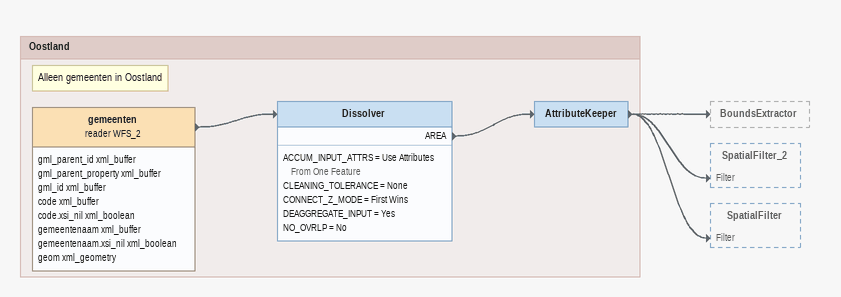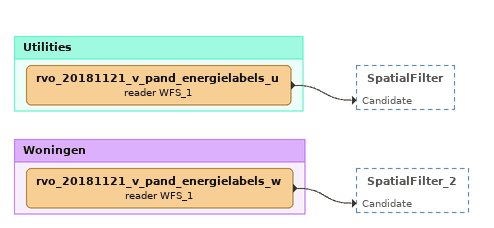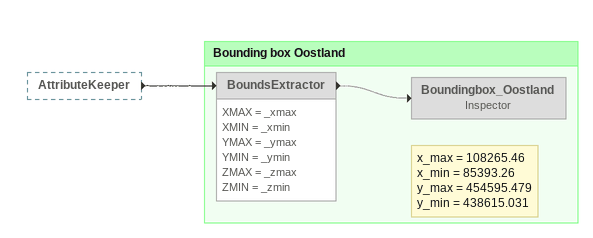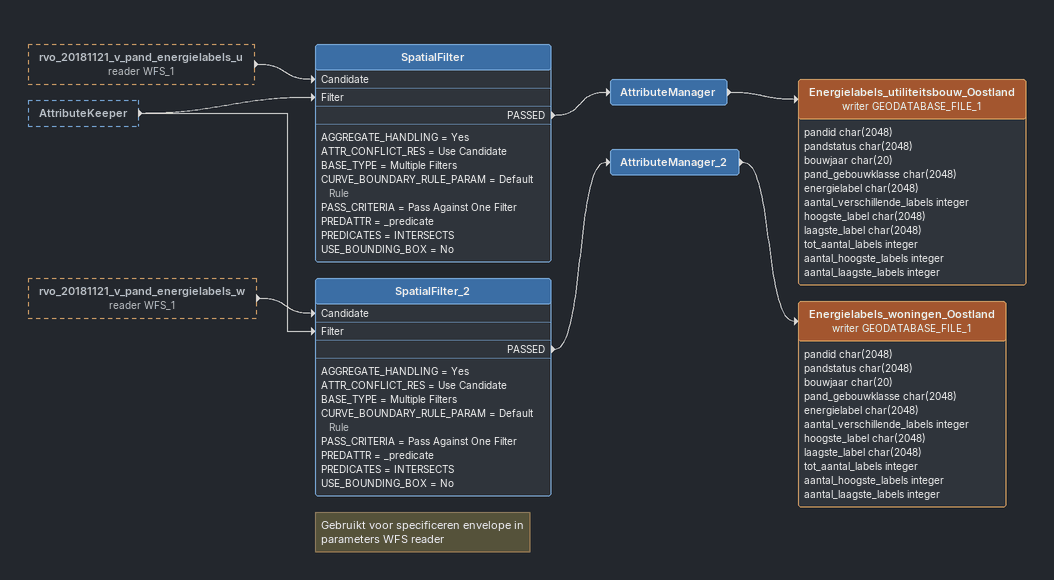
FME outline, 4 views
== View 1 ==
Bookmark: Oostland
Note: Alleen gemeenten in Oostland
gemeenten (reader WFS_2)
    attributes: gml_parent_id xml_buffer, gml_parent_property xml_buffer, gml_id xml_buffer, code xml_buffer, code.xsi_nil xml_boolean, gemeentenaam xml_buffer, gemeentenaam.xsi_nil xml_boolean, geom xml_geometry
    -> Dissolver
Dissolver
    ACCUM_INPUT_ATTRS = Use Attributes From One Feature
    CLEANING_TOLERANCE = None
    CONNECT_Z_MODE = First Wins
    DEAGGREGATE_INPUT = Yes
    NO_OVRLP = No
    AREA -> AttributeKeeper
AttributeKeeper
    -> BoundsExtractor
    -> SpatialFilter_2 [Filter]
    -> SpatialFilter [Filter]

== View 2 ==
Bookmark: Utilities
rvo_20181121_v_pand_energielabels_u (reader WFS_1)
    -> SpatialFilter [Candidate]

Bookmark: Woningen
rvo_20181121_v_pand_energielabels_w (reader WFS_1)
    -> SpatialFilter_2 [Candidate]

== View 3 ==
AttributeKeeper [outside]
    -> BoundsExtractor

Bookmark: Bounding box Oostland
BoundsExtractor [off]
    XMAX = _xmax
    XMIN = _xmin
    YMAX = _ymax
    YMIN = _ymin
    ZMAX = _zmax
    ZMIN = _zmin
    -> Boundingbox_Oostland [off]
Note: x_max = 108265.46 / x_min = 85393.26 / y_max = 454595.479 / y_min = 438615.031
Boundingbox_Oostland: Inspector [off]

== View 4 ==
rvo_20181121_v_pand_energielabels_u (reader WFS_1) [outside]
    -> SpatialFilter [Candidate]
AttributeKeeper [outside]
    -> SpatialFilter_2 [Filter]
    -> SpatialFilter [Filter]
rvo_20181121_v_pand_energielabels_w (reader WFS_1) [outside]
    -> SpatialFilter_2 [Candidate]
SpatialFilter
    AGGREGATE_HANDLING = Yes
    ATTR_CONFLICT_RES = Use Candidate
    BASE_TYPE = Multiple Filters
    CURVE_BOUNDARY_RULE_PARAM = Default Rule
    PASS_CRITERIA = Pass Against One Filter
    PREDATTR = _predicate
    PREDICATES = INTERSECTS
    USE_BOUNDING_BOX = No
    PASSED -> AttributeManager
AttributeManager
    -> Energielabels_utiliteitsbouw_Oostland (writer GEODATABASE_FILE_1)
Energielabels_utiliteitsbouw_Oostland (writer GEODATABASE_FILE_1)
    attributes: pandid char(2048), pandstatus char(2048), bouwjaar char(20), pand_gebouwklasse char(2048), energielabel char(2048), aantal_verschillende_labels integer, hoogste_label char(2048), laagste_label char(2048), tot_aantal_labels integer, aantal_hoogste_labels integer, aantal_laagste_labels integer
Note: Gebruikt voor specificeren envelope in parameters WFS reader
SpatialFilter_2
    AGGREGATE_HANDLING = Yes
    ATTR_CONFLICT_RES = Use Candidate
    BASE_TYPE = Multiple Filters
    CURVE_BOUNDARY_RULE_PARAM = Default Rule
    PASS_CRITERIA = Pass Against One Filter
    PREDATTR = _predicate
    PREDICATES = INTERSECTS
    USE_BOUNDING_BOX = No
    PASSED -> AttributeManager_2
AttributeManager_2
    -> Energielabels_woningen_Oostland (writer GEODATABASE_FILE_1)
Energielabels_woningen_Oostland (writer GEODATABASE_FILE_1)
    attributes: pandid char(2048), pandstatus char(2048), bouwjaar char(20), pand_gebouwklasse char(2048), energielabel char(2048), aantal_verschillende_labels integer, hoogste_label char(2048), laagste_label char(2048), tot_aantal_labels integer, aantal_hoogste_labels integer, aantal_laagste_labels integer
